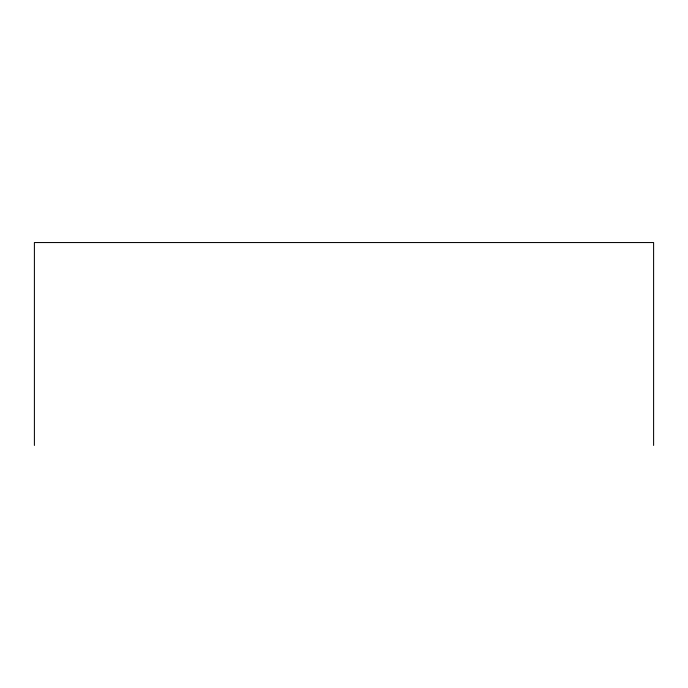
<?xml version="1.0" encoding="UTF-8"?>
<svg xmlns="http://www.w3.org/2000/svg" width="688" height="688" viewBox="0 0 688 688"><rect width="100%" height="100%" fill="white"/><g stroke="black" fill="none" stroke-linecap="round" stroke-linejoin="round"><path stroke-width="1.03" d="M653.6 445.454L653.6 242.546L34.4 242.546L34.4 445.454"/></g></svg>
